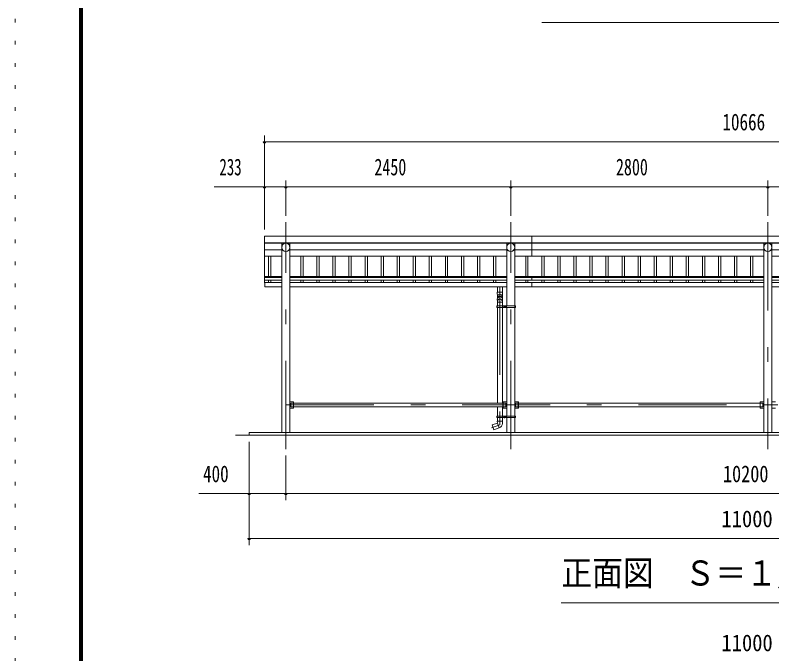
# Model space of a CAD drawing. Units: millimetres, scale not verified, with parts at other scales. Extents: x -32712 to 32715, y -14700 to 14700.
# Drawn here: x -8865 to -621, y 748 to 7701 of the extents above; entities that cross this region are included whole.
import ezdxf
from ezdxf.enums import TextEntityAlignment as Align

# ---------------------------------------------------------------- set-up
doc = ezdxf.new("R2010")
doc.units = ezdxf.units.MM
doc.header["$LTSCALE"] = 80
doc.linetypes.add('USER3', pattern=[24, 12, -5, 2, -5])
doc.linetypes.add('USER4', pattern=[3, 0.5, -2.5])
for name, color, linetype, lineweight in [('0-2_1-07BOLD', 7, 'Continuous', 18), ('0-3_1-27CENTER', 3, 'USER3', 18), ('0-4_1-47THIN', 4, 'Continuous', 18), ('0-5_1-57DIM', 3, 'Continuous', 18), ('0-C_F-F1PAPER', 5, 'Continuous', 18), ('0-D_F-E_J_ADD', 5, 'USER4', 18)]:
    doc.layers.add(name, color=color, linetype=linetype, lineweight=lineweight)
doc.styles.add('ＭＳ ゴシック', font='')
doc.styles.get('ＭＳ ゴシック').set_extended_font_data('MS Gothic')

msp = doc.modelspace()

# ---------------------------------------------------------------- linework, layer by layer
at = {"layer": '0-2_1-07BOLD'}
for p, q in [((-3235.57, 5296.54), (-3235.57, 5078.35)), ((-6148.57, 5221.4), (4517.43, 5221.4)), ((4517.43, 5217.32), (-6148.57, 5217.32)), ((-5960.12, 5217.32), (-5960.12, 3157.54)), ((-5871.02, 3157.54), (-5871.02, 5217.32)), ((-3510.12, 4535.54), (-3510.12, 5217.32)), ((-3421.02, 5217.32), (-3421.02, 4535.54)), ((-710.12, 3157.54), (-710.12, 5217.32)), ((-621.02, 5217.32), (-621.02, 3157.54)), ((-6148.57, 5147.84), (-5960.12, 5147.84)), ((-3510.12, 5147.84), (-5871.02, 5147.84)), ((-710.12, 5147.84), (-3421.02, 5147.84)), ((1539.88, 5147.84), (-621.02, 5147.84)), ((-5960.12, 5078.35), (-6148.57, 5078.35)), ((-5871.02, 5078.35), (-3510.12, 5078.35)), ((-3421.02, 5078.35), (-710.12, 5078.35)), ((-621.02, 5078.35), (1539.88, 5078.35)), ((-6148.57, 4856.73), (-5960.12, 4856.73)), ((-5960.12, 4846.3), (-6148.57, 4846.3)), ((-5960.12, 4816.69), (-6148.57, 4816.69)), ((-6143.57, 4787.78), (-6148.57, 4787.78)), ((-3510.12, 4856.73), (-5871.02, 4856.73)), ((-5871.02, 4846.3), (-3510.12, 4846.3)), ((-3510.12, 4816.69), (-5871.02, 4816.69)), ((-5871.02, 4790.36), (-3510.12, 4790.36)), ((-710.12, 4856.73), (-3421.02, 4856.73)), ((-3421.02, 4846.3), (-710.12, 4846.3)), ((-710.12, 4816.69), (-3421.02, 4816.69)), ((-3421.02, 4790.36), (-710.12, 4790.36)), ((-3235.57, 4856.73), (-3235.57, 4816.69)), ((-3235.57, 4790.36), (-3235.57, 4745.36)), ((1539.88, 4856.73), (-621.02, 4856.73)), ((-621.02, 4846.3), (1539.88, 4846.3)), ((1539.88, 4816.69), (-621.02, 4816.69)), ((-621.02, 4790.36), (1539.88, 4790.36)), ((-3510.12, 4745.36), (-5871.02, 4745.36)), ((-3611.08, 4685.74), (-3611.08, 4745.36)), ((-3556.08, 4745.36), (-3556.08, 4685.74)), ((-710.12, 4745.36), (-3421.02, 4745.36)), ((1539.88, 4745.36), (-621.02, 4745.36)), ((-3612.68, 4535.54), (-3612.68, 4519.54)), ((-3611.08, 4576.09), (-3556.08, 4576.09)), ((-3554.48, 4519.54), (-3554.48, 4535.54)), ((-3511.73, 4535.54), (-3511.73, 4519.54)), ((-3419.43, 4535.54), (-3419.43, 4519.54)), ((-3612.68, 4527.54), (-3618.78, 4527.54)), ((-3611.08, 4519.54), (-3611.08, 3478.89)), ((-3556.08, 3478.89), (-3556.08, 4519.54)), ((-3510.13, 4519.54), (-3510.13, 3335.54)), ((-3510.12, 3386.14), (-3510.12, 4517.54)), ((-3421.03, 4519.54), (-3421.03, 3335.54)), ((-3421.02, 3386.14), (-3421.02, 4517.54)), ((-3413.33, 4527.54), (-3419.43, 4527.54)), ((-5831.02, 3490.54), (-5871.02, 3490.54)), ((-5834.22, 3424.54), (-5834.22, 3490.54)), ((-5831.02, 3478.89), (-3550.12, 3478.89)), ((-3550.13, 3490.54), (-3510.12, 3490.54)), ((-3550.13, 3424.54), (-3550.13, 3490.54)), ((-3550.12, 3424.54), (-3550.12, 3490.54)), ((-3546.93, 3424.54), (-3546.93, 3490.54)), ((-3546.92, 3490.54), (-3546.92, 3424.54)), ((-3518.08, 3478.89), (-3518.08, 3436.19)), ((-3413.07, 3478.89), (-3413.07, 3436.19)), ((-3384.23, 3424.54), (-3384.23, 3490.54)), ((-3384.22, 3490.54), (-3384.22, 3424.54)), ((-3381.03, 3424.54), (-3381.03, 3490.54)), ((-3381.02, 3478.89), (-750.12, 3478.89)), ((-746.92, 3424.54), (-746.92, 3490.54)), ((-581.02, 3490.54), (-621.02, 3490.54)), ((-3550.12, 3436.19), (-5831.02, 3436.19)), ((-3611.08, 3436.19), (-3611.08, 3335.54)), ((-3556.08, 3335.54), (-3556.08, 3436.19)), ((-3510.12, 3424.54), (-3550.13, 3424.54)), ((-3384.22, 3436.19), (-3413.08, 3436.19)), ((-750.12, 3436.19), (-3381.02, 3436.19)), ((-718.07, 3436.19), (-746.92, 3436.19)), ((-581.02, 3424.54), (-621.02, 3424.54)), ((-3618.78, 3327.54), (-3612.68, 3327.54)), ((-3612.68, 3335.54), (-3612.68, 3319.54)), ((-3611.08, 3319.54), (-3611.08, 3282.63)), ((-3556.08, 3282.63), (-3556.08, 3319.54)), ((-3554.48, 3319.54), (-3554.48, 3335.54)), ((-3511.73, 3335.54), (-3511.73, 3319.54)), ((-3510.13, 3319.54), (-3510.13, 3157.54)), ((-3510.12, 3335.54), (-3510.12, 3370.14)), ((-3510.12, 3157.54), (-3510.12, 3319.54)), ((-3421.03, 3319.54), (-3421.03, 3157.54)), ((-3421.02, 3335.54), (-3421.02, 3370.14)), ((-3421.02, 3157.54), (-3421.02, 3319.54)), ((-3419.43, 3319.54), (-3419.43, 3335.54)), ((-3419.43, 3327.54), (-3413.33, 3327.54)), ((-3592.27, 3208.95), (-3611.08, 3260.63)), ((-6465.57, 3127.54), (4834.43, 3127.54))]:
    msp.add_line(p, q, dxfattribs=at)
for points in [[(-6148.57, 4787.78), (-6148.57, 5296.54), (4517.43, 5296.54)], [(-5960.12, 4745.36), (-6143.57, 4745.36), (-6143.57, 4790.36), (-5960.12, 4790.36)], [(-3554.08, 4685.74), (-3613.08, 4685.74), (-3611.08, 4636.07), (-3611.08, 4617.98)], [(-3556.08, 4617.97), (-3556.08, 4636.07), (-3554.08, 4685.74)], [(-3613.08, 4608.87), (-3611.08, 4583.03), (-3611.08, 4535.54)], [(-3556.08, 4535.54), (-3556.08, 4583.03), (-3554.09, 4609)], [(-5831.02, 3490.54), (-5831.02, 3424.54), (-5871.02, 3424.54)], [(-5834.22, 3436.19), (-5863.07, 3436.19), (-5863.07, 3478.89), (-5834.22, 3478.89)], [(-3546.93, 3478.89), (-3518.07, 3478.89), (-3518.07, 3436.19), (-3546.93, 3436.19)], [(-3421.03, 3424.54), (-3381.02, 3424.54), (-3381.02, 3490.54), (-3421.03, 3490.54)], [(-3413.08, 3436.19), (-3413.08, 3478.89), (-3384.22, 3478.89)], [(-710.12, 3490.54), (-750.12, 3490.54), (-750.12, 3424.54), (-710.12, 3424.54)], [(-746.92, 3478.89), (-718.07, 3478.89), (-718.07, 3436.19)], [(-3612.58, 3282.63), (-3611.08, 3260.63), (-3667.46, 3240.11), (-3648.65, 3188.43), (-3592.55, 3208.85)], [(-3612.58, 3282.63), (-3554.58, 3282.63), (-3556.34, 3256.84)], [(4684.43, 3157.54), (-6315.57, 3157.54), (-6315.57, 3127.54)]]:
    msp.add_lwpolyline(points, dxfattribs=at)
for points in [[(-3413.33, 4519.54), (-3618.78, 4519.54), (-3618.78, 4535.54), (-3413.33, 4535.54)], [(-3538.11, 4530.42), (-3533.11, 4533.31), (-3528.11, 4530.42), (-3528.11, 4524.65), (-3533.11, 4521.77), (-3538.11, 4524.65)], [(-3618.78, 3335.54), (-3618.78, 3319.54), (-3413.33, 3319.54), (-3413.33, 3335.54)], [(-3538.11, 3330.43), (-3538.11, 3324.65), (-3533.11, 3321.77), (-3528.11, 3324.65), (-3528.11, 3330.43), (-3533.11, 3333.31)]]:
    msp.add_lwpolyline(points, close=True, dxfattribs=at)
for centre, radius in [((-5915.57, 5172.78), 44.55), ((-3465.57, 5172.78), 44.55), ((-665.57, 5172.78), 44.55), ((-3533.11, 4527.54), 6.25), ((-3533.11, 4527.54), 4.9), ((-3533.11, 3327.54), 6.25), ((-3533.11, 3327.54), 4.9)]:
    msp.add_circle(centre, radius, dxfattribs=at)
for centre, radius, start, end in [((-5915.57, 5172.09), 44.55, 180, 0), ((-3465.57, 5172.09), 44.55, 180, 0), ((-665.57, 5172.09), 44.55, 180, 0), ((-3583.58, 4607.16), 29.55, 3.56303, 176.43697), ((-3583.58, 4636.37), 27.55, 3.55867, 176.44133), ((-3583.58, 4615.67), 27.55, 3.55867, 176.44133), ((-3583.58, 4582.05), 27.55, 3.55867, 176.44133), ((-3611.21, 3260.59), 55, 289.83269, 356.09424)]:
    msp.add_arc(centre, radius, start, end, dxfattribs=at)
at = {"layer": '0-3_1-27CENTER'}
for p, q in [((-5915.57, 2977.54), (-5915.57, 5447.54)), ((-3465.57, 2977.54), (-3465.57, 5447.54)), ((-665.57, 5447.54), (-665.57, 2977.54)), ((-3583.58, 4745.36), (-3583.58, 3241.38)), ((-3533.11, 4540.04), (-3533.11, 4515.04)), ((-3545.61, 4527.54), (-3520.61, 4527.54)), ((-5915.57, 3457.54), (4284.43, 3457.54)), ((-3520.61, 3327.54), (-3545.61, 3327.54)), ((-3533.11, 3315.04), (-3533.11, 3340.04)), ((-3583.57, 3241.38), (-3676.84, 3207.43))]:
    msp.add_line(p, q, dxfattribs=at)
at = {"layer": '0-4_1-47THIN'}
for p, q in [((-6103.07, 4856.73), (-6103.07, 5078.35)), ((-6078.07, 5078.35), (-6078.07, 4856.73)), ((-5753.07, 5078.35), (-5753.07, 4856.73)), ((-5728.07, 4856.73), (-5728.07, 5078.35)), ((-5578.07, 4856.73), (-5578.07, 5078.35)), ((-5553.07, 5078.35), (-5553.07, 4856.73)), ((-5403.07, 5078.35), (-5403.07, 4856.73)), ((-5378.07, 4856.73), (-5378.07, 5078.35)), ((-5228.07, 4856.73), (-5228.07, 5078.35)), ((-5203.07, 5078.35), (-5203.07, 4856.73)), ((-5053.07, 5078.35), (-5053.07, 4856.73)), ((-5028.07, 4856.73), (-5028.07, 5078.35)), ((-4878.07, 4856.73), (-4878.07, 5078.35)), ((-4853.07, 5078.35), (-4853.07, 4856.73)), ((-4703.07, 5078.35), (-4703.07, 4856.73)), ((-4678.07, 4856.73), (-4678.07, 5078.35)), ((-4528.07, 4856.73), (-4528.07, 5078.35)), ((-4503.07, 5078.35), (-4503.07, 4856.73)), ((-4353.07, 5078.35), (-4353.07, 4856.73)), ((-4328.07, 4856.73), (-4328.07, 5078.35)), ((-4178.07, 4856.73), (-4178.07, 5078.35)), ((-4153.07, 5078.35), (-4153.07, 4856.73)), ((-4003.07, 5078.35), (-4003.07, 4856.73)), ((-3978.07, 4856.73), (-3978.07, 5078.35)), ((-3828.07, 4856.73), (-3828.07, 5078.35)), ((-3803.07, 5078.35), (-3803.07, 4856.73)), ((-3653.07, 5078.35), (-3653.07, 4856.73)), ((-3628.07, 4856.73), (-3628.07, 5078.35)), ((-3303.07, 4856.73), (-3303.07, 5078.35)), ((-3278.07, 5078.35), (-3278.07, 4856.73)), ((-3128.07, 5078.35), (-3128.07, 4856.73)), ((-3103.07, 4856.73), (-3103.07, 5078.35)), ((-2953.07, 4856.73), (-2953.07, 5078.35)), ((-2928.07, 5078.35), (-2928.07, 4856.73)), ((-2778.07, 5078.35), (-2778.07, 4856.73)), ((-2753.07, 4856.73), (-2753.07, 5078.35)), ((-2603.07, 4856.73), (-2603.07, 5078.35)), ((-2578.07, 5078.35), (-2578.07, 4856.73)), ((-2428.07, 5078.35), (-2428.07, 4856.73)), ((-2403.07, 4856.73), (-2403.07, 5078.35)), ((-2253.07, 4856.73), (-2253.07, 5078.35)), ((-2228.07, 5078.35), (-2228.07, 4856.73)), ((-2078.07, 5078.35), (-2078.07, 4856.73)), ((-2053.07, 4856.73), (-2053.07, 5078.35)), ((-1903.07, 4856.73), (-1903.07, 5078.35)), ((-1878.07, 5078.35), (-1878.07, 4856.73)), ((-1728.07, 5078.35), (-1728.07, 4856.73)), ((-1703.07, 4856.73), (-1703.07, 5078.35)), ((-1553.07, 4856.73), (-1553.07, 5078.35)), ((-1528.07, 5078.35), (-1528.07, 4856.73)), ((-1378.07, 5078.35), (-1378.07, 4856.73)), ((-1353.07, 4856.73), (-1353.07, 5078.35)), ((-1203.07, 4856.73), (-1203.07, 5078.35)), ((-1178.07, 5078.35), (-1178.07, 4856.73)), ((-1028.07, 5078.35), (-1028.07, 4856.73)), ((-1003.07, 4856.73), (-1003.07, 5078.35)), ((-853.07, 4856.73), (-853.07, 5078.35)), ((-828.07, 5078.35), (-828.07, 4856.73)), ((-6103.07, 4790.36), (-6103.07, 4816.69)), ((-6078.07, 4816.69), (-6078.07, 4790.36)), ((-5753.07, 4816.69), (-5753.07, 4790.36)), ((-5728.07, 4790.36), (-5728.07, 4816.69)), ((-5578.07, 4790.36), (-5578.07, 4816.69)), ((-5553.07, 4816.69), (-5553.07, 4790.36)), ((-5403.07, 4816.69), (-5403.07, 4790.36)), ((-5378.07, 4790.36), (-5378.07, 4816.69)), ((-5228.07, 4790.36), (-5228.07, 4816.69)), ((-5203.07, 4816.69), (-5203.07, 4790.36)), ((-5053.07, 4816.69), (-5053.07, 4790.36)), ((-5028.07, 4790.36), (-5028.07, 4816.69)), ((-4878.07, 4790.36), (-4878.07, 4816.69)), ((-4853.07, 4816.69), (-4853.07, 4790.36)), ((-4703.07, 4816.69), (-4703.07, 4790.36)), ((-4678.07, 4790.36), (-4678.07, 4816.69)), ((-4528.07, 4790.36), (-4528.07, 4816.69)), ((-4503.07, 4816.69), (-4503.07, 4790.36)), ((-4353.07, 4816.69), (-4353.07, 4790.36)), ((-4328.07, 4790.36), (-4328.07, 4816.69)), ((-4178.07, 4790.36), (-4178.07, 4816.69)), ((-4153.07, 4816.69), (-4153.07, 4790.36)), ((-4003.07, 4816.69), (-4003.07, 4790.36)), ((-3978.07, 4790.36), (-3978.07, 4816.69)), ((-3828.07, 4790.36), (-3828.07, 4816.69)), ((-3803.07, 4816.69), (-3803.07, 4790.36)), ((-3653.07, 4816.69), (-3653.07, 4790.36)), ((-3628.07, 4790.36), (-3628.07, 4816.69)), ((-3303.07, 4790.36), (-3303.07, 4816.69)), ((-3278.07, 4816.69), (-3278.07, 4790.36)), ((-3128.07, 4816.69), (-3128.07, 4790.36)), ((-3103.07, 4790.36), (-3103.07, 4816.69)), ((-2953.07, 4790.36), (-2953.07, 4816.69)), ((-2928.07, 4816.69), (-2928.07, 4790.36)), ((-2778.07, 4816.69), (-2778.07, 4790.36)), ((-2753.07, 4790.36), (-2753.07, 4816.69)), ((-2603.07, 4790.36), (-2603.07, 4816.69)), ((-2578.07, 4816.69), (-2578.07, 4790.36)), ((-2428.07, 4816.69), (-2428.07, 4790.36)), ((-2403.07, 4790.36), (-2403.07, 4816.69)), ((-2253.07, 4790.36), (-2253.07, 4816.69)), ((-2228.07, 4816.69), (-2228.07, 4790.36)), ((-2078.07, 4816.69), (-2078.07, 4790.36)), ((-2053.07, 4790.36), (-2053.07, 4816.69)), ((-1903.07, 4790.36), (-1903.07, 4816.69)), ((-1878.07, 4816.69), (-1878.07, 4790.36)), ((-1728.07, 4816.69), (-1728.07, 4790.36)), ((-1703.07, 4790.36), (-1703.07, 4816.69)), ((-1553.07, 4790.36), (-1553.07, 4816.69)), ((-1528.07, 4816.69), (-1528.07, 4790.36)), ((-1378.07, 4816.69), (-1378.07, 4790.36)), ((-1353.07, 4790.36), (-1353.07, 4816.69)), ((-1203.07, 4790.36), (-1203.07, 4816.69)), ((-1178.07, 4816.69), (-1178.07, 4790.36)), ((-1028.07, 4816.69), (-1028.07, 4790.36)), ((-1003.07, 4790.36), (-1003.07, 4816.69)), ((-853.07, 4790.36), (-853.07, 4816.69)), ((-828.07, 4816.69), (-828.07, 4790.36))]:
    msp.add_line(p, q, dxfattribs=at)
at = {"layer": '0-5_1-57DIM'}
for p, q in [((-3125.57, 7622.54), (1494.43, 7622.54)), ((-6148.57, 5366.54), (-6148.57, 6392.54)), ((-6134.57, 6322.54), (-6162.57, 6322.54)), ((-6148.57, 6322.54), (4517.43, 6322.54)), ((-5915.57, 5517.54), (-5915.57, 5902.54)), ((-3465.57, 5517.54), (-3465.57, 5902.54)), ((-665.57, 5902.54), (-665.57, 5517.54)), ((-6148.57, 5832.54), (-6698.07, 5832.54)), ((-6134.57, 5832.54), (-6162.57, 5832.54)), ((-6148.57, 5832.54), (-5915.57, 5832.54)), ((-5901.57, 5832.54), (-5929.57, 5832.54)), ((-5915.57, 5832.54), (-3465.57, 5832.54)), ((-3451.57, 5832.54), (-3479.57, 5832.54)), ((-3465.57, 5832.54), (-665.57, 5832.54)), ((-651.57, 5832.54), (-679.57, 5832.54)), ((-665.57, 5832.54), (1584.43, 5832.54)), ((-6315.57, 1932.54), (-6315.57, 3057.54)), ((-5915.57, 2907.54), (-5915.57, 2422.54)), ((-6315.57, 2492.54), (-6865.07, 2492.54)), ((-6301.57, 2492.54), (-6329.57, 2492.54)), ((-6315.57, 2492.54), (-5915.57, 2492.54)), ((-5901.57, 2492.54), (-5929.57, 2492.54)), ((-5915.57, 2492.54), (4284.43, 2492.54)), ((-6301.57, 2002.54), (-6329.57, 2002.54)), ((-6315.57, 2002.54), (4684.43, 2002.54)), ((1284.43, 1302.54), (-2915.57, 1302.54))]:
    msp.add_line(p, q, dxfattribs=at)
for centre in [(-6148.57, 6322.54), (-6148.57, 5832.54), (-5915.57, 5832.54), (-3465.57, 5832.54), (-665.57, 5832.54), (-6315.57, 2492.54), (-5915.57, 2492.54), (-6315.57, 2002.54)]:
    msp.add_arc(centre, 14, 180, 0, dxfattribs=at)
at = {"layer": '0-C_F-F1PAPER'}
for points in [[(32014.97, -14000), (32014.97, 14140), (-8165.02, 14140), (-8165.02, -14000)], [(32011.47, -13996.5), (32011.47, 14136.5), (-8161.52, 14136.5), (-8161.52, -13996.5)], [(32007.97, -13993), (-8158.02, -13993), (-8158.02, 14133), (32007.97, 14133)], [(32004.47, -13989.5), (32004.47, 14129.5), (-8154.52, 14129.5), (-8154.52, -13989.5)], [(32000.97, -13986), (-8151.02, -13986), (-8151.02, 14126), (32000.97, 14126)], [(31997.47, -13982.5), (31997.47, 14122.5), (-8147.52, 14122.5), (-8147.52, -13982.5)], [(31993.97, -13979), (-8144.02, -13979), (-8144.02, 14119), (31993.97, 14119)], [(31990.48, -13975.5), (31990.48, 14115.5), (-8140.52, 14115.5), (-8140.52, -13975.5)], [(31986.97, -13972), (31986.97, 14112), (-8137.02, 14112), (-8137.02, -13972)], [(31983.47, -13968.5), (31983.47, 14108.5), (-8133.52, 14108.5), (-8133.52, -13968.5)], [(31979.97, -13965), (-8130.02, -13965), (-8130.02, 14105), (31979.97, 14105)]]:
    msp.add_lwpolyline(points, close=True, dxfattribs=at)
at = {"layer": '0-D_F-E_J_ADD'}
msp.add_lwpolyline([(32714.98, -14700), (-8865.02, -14700), (-8865.02, 14700), (32714.98, 14700)], close=True, dxfattribs=at)

# ---------------------------------------------------------------- texts
at = {"layer": '0-5_1-57DIM', "color": 7, "style": 'ＭＳ ゴシック'}
for s, height, width, p in [('10666', 182.3, 0.75, (-1159.45, 6392.54)), ('233', 182.3, 0.65, (-6639.51, 5902.54)), ('2450', 182.3, 0.7, (-4950.98, 5902.54)), ('2800', 182.3, 0.7, (-2319.35, 5902.54)), ('400', 182.3, 0.75, (-6818, 2562.54)), ('10200', 182.3, 0.8, (-1154, 2562.54)), ('11000', 182.3, 0.9, (-1169.84, 2072.54)), ('正面図\u3000Ｓ＝１／７０', 273.5, 0.9, (-2915.57, 1409.85)), ('11000', 182.3, 0.9, (-1169.83, 722.54))]:
    msp.add_text(s, height=height, dxfattribs=dict(at, width=width)).set_placement(p, align=Align.BOTTOM_LEFT)

doc.saveas('drawing.dxf')
